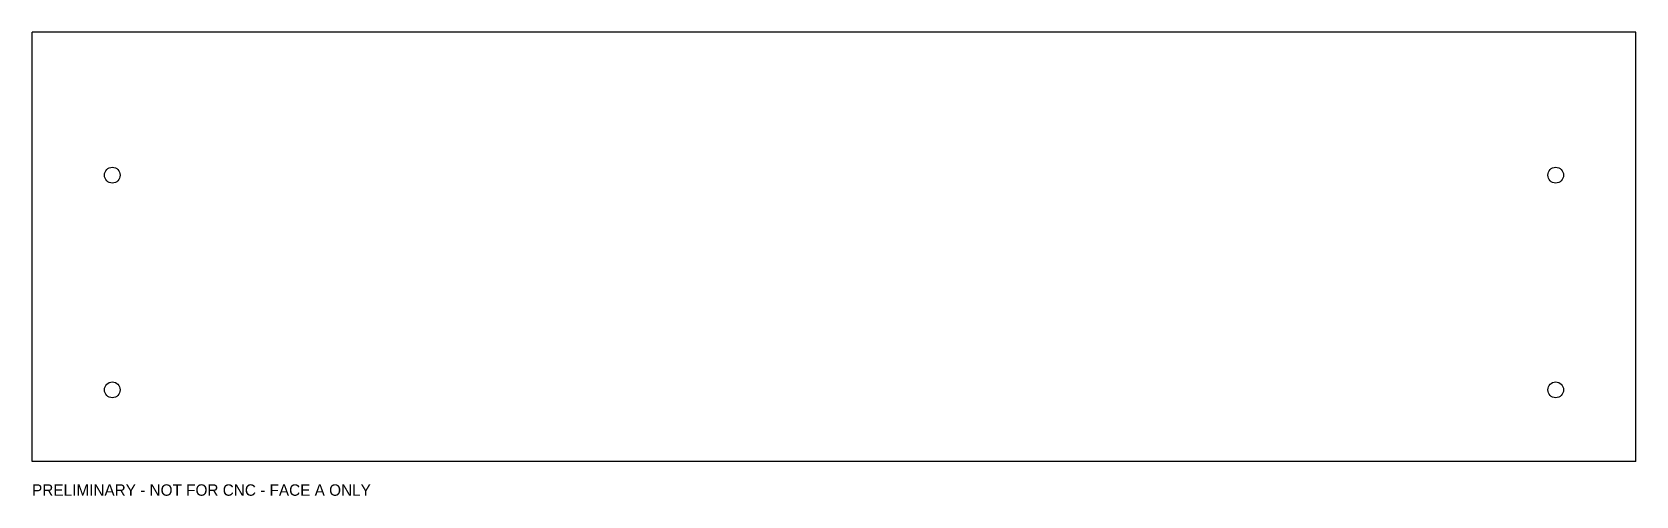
# Model space of a CAD drawing. Header units: millimetres. Extents: x 0 to 560, y -12 to 150.
import ezdxf

# ---------------------------------------------------------------- set-up
doc = ezdxf.new("R2010")
doc.units = ezdxf.units.MM
doc.layers.add('CUT', color=7, linetype='CONTINUOUS')
doc.layers.add('REFERENCE', color=7, linetype='CONTINUOUS')

msp = doc.modelspace()

# ---------------------------------------------------------------- linework, layer by layer
at = {"layer": 'CUT'}
for p, q in [((560, 150), (0, 150)), ((0, 0), (0, 150)), ((560, 0), (560, 150)), ((560, 0), (0, 0))]:
    msp.add_line(p, q, dxfattribs=at)
for centre in [(28, 100), (532, 100), (28, 25), (532, 25)]:
    msp.add_circle(centre, 2.75, dxfattribs=at)
at = {"layer": 'REFERENCE'}
for p, q in [((560, 150), (0, 150)), ((0, 0), (0, 150)), ((560, 0), (560, 150)), ((560, 0), (0, 0))]:
    msp.add_line(p, q, dxfattribs=at)

# ---------------------------------------------------------------- texts
msp.add_text('PRELIMINARY - NOT FOR CNC - FACE A ONLY', height=4, dxfattribs=at).set_placement((0, -12))

doc.saveas('drawing.dxf')
